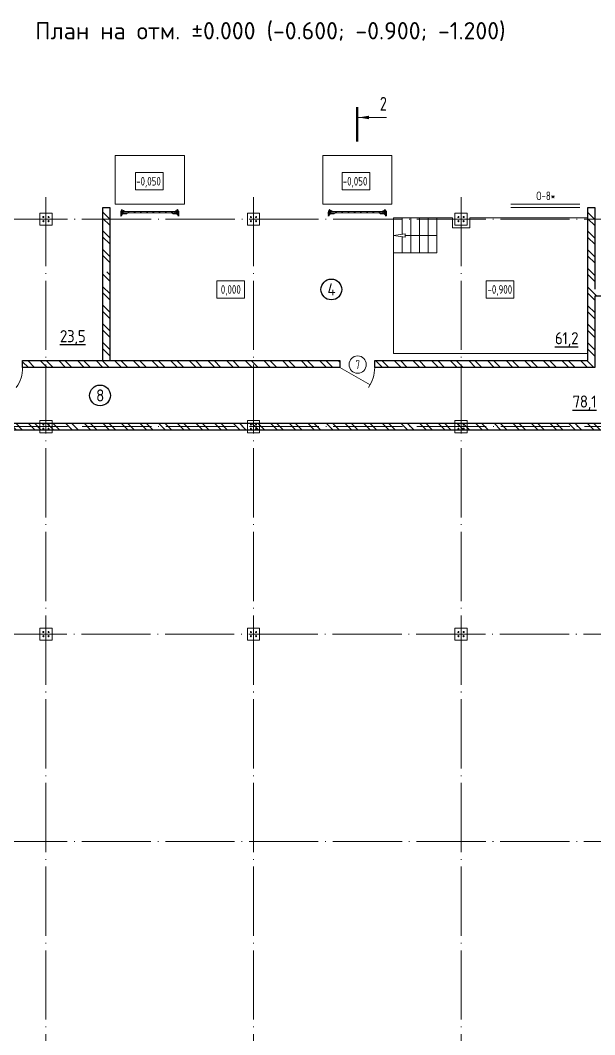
# Model space of a CAD drawing. Extents: x -965262 to 1142518, y -357520 to 71675.
# Drawn here: x -825195 to -808587, y -304829 to -275498 of the extents above; entities that cross this region are included whole.
import ezdxf

# ---------------------------------------------------------------- set-up
doc = ezdxf.new("R2010")
doc.units = 0
doc.header["$LTSCALE"] = 10
doc.linetypes.add('DOTE', pattern=[2.42, 2, -0.2, 0.02, -0.2])
doc.layers.get('0').update_dxf_attribs({"linetype": 'CONTINUOUS', "lineweight": 30})
doc.layers.add('DOTE', color=7, linetype='DOTE', lineweight=9)
doc.styles.add('GOST 2.304', font='isocpeur.ttf', dxfattribs={"width": 0.75, "height": 250})
doc.styles.add('GOST-2.304_Type-B', font='isocpeur.ttf', dxfattribs={"width": 0.9})
doc.styles.get("Standard").update_dxf_attribs({"font": 'isocpeur.ttf', "height": 300})

# ---------------------------------------------------------------- blocks, each defined once
blk = doc.blocks.new('anchor.bolt')
for p, q in [((-0.07, 0), (-0.07, -0.72)), ((0.07, 0), (0.07, -0.06)), ((-0.1, -0.04), (-0.07, -0.03)), ((-0.1, -0.04), (0.09, -0.06)), ((0.07, -0.07), (-0.1, -0.04)), ((-0.1, -0.11), (-0.07, -0.1)), ((-0.1, -0.11), (0.09, -0.13)), ((0.07, -0.14), (-0.1, -0.11)), ((-0.1, -0.18), (-0.07, -0.17)), ((-0.1, -0.18), (0.09, -0.2)), ((0.07, -0.21), (-0.1, -0.18)), ((-0.1, -0.25), (-0.07, -0.24)), ((-0.1, -0.25), (0.09, -0.27)), ((0.07, -0.28), (-0.1, -0.25)), ((-0.1, -0.32), (-0.07, -0.31)), ((-0.1, -0.32), (0.09, -0.34)), ((0.07, -0.35), (-0.1, -0.32)), ((-0.1, -0.39), (-0.07, -0.38)), ((-0.1, -0.39), (0.09, -0.41)), ((0.07, -0.42), (-0.1, -0.39)), ((-0.1, -0.46), (-0.07, -0.45)), ((-0.1, -0.46), (0.09, -0.48)), ((0.07, -0.49), (-0.1, -0.46)), ((-0.1, -0.53), (-0.07, -0.52)), ((-0.1, -0.53), (0.09, -0.55)), ((0.07, -0.56), (-0.1, -0.53)), ((-0.09, -0.6), (-0.07, -0.59)), ((-0.09, -0.6), (0.09, -0.62)), ((0.07, -0.63), (-0.09, -0.6)), ((-0.07, -0.72), (0, -0.8)), ((-0.04, -0.62), (-0.06, -0.63)), ((-0.06, -0.64), (-0.06, -0.63)), ((-0.06, -0.73), (-0.06, -0.64)), ((0, -0.79), (-0.06, -0.73)), ((-0.01, -0.63), (-0.04, -0.62)), ((-0.03, -0.63), (0, -0.79)), ((-0.03, -0.63), (0.01, -0.78)), ((-0.02, -0.63), (0.01, -0.77)), ((-0.01, -0.63), (0.02, -0.76)), ((0.03, -0.69), (-0.01, -0.63)), ((0, -0.64), (0.03, -0.75)), ((0, -0.8), (0.07, -0.72)), ((0, -0.79), (0.03, -0.74)), ((0.01, -0.66), (0.03, -0.74)), ((0.03, -0.74), (0.03, -0.69)), ((0.07, -0.06), (0.09, -0.06)), ((0.09, -0.06), (0.07, -0.07)), ((0.07, -0.07), (0.07, -0.13)), ((0.07, -0.13), (0.09, -0.13)), ((0.09, -0.13), (0.07, -0.14)), ((0.07, -0.14), (0.07, -0.2)), ((0.07, -0.2), (0.09, -0.2)), ((0.09, -0.2), (0.07, -0.21)), ((0.07, -0.21), (0.07, -0.27)), ((0.07, -0.27), (0.09, -0.27)), ((0.09, -0.27), (0.07, -0.28)), ((0.07, -0.28), (0.07, -0.34)), ((0.07, -0.33), (0.09, -0.34)), ((0.09, -0.34), (0.07, -0.35)), ((0.07, -0.35), (0.07, -0.41)), ((0.07, -0.4), (0.09, -0.41)), ((0.09, -0.41), (0.07, -0.42)), ((0.07, -0.42), (0.07, -0.48)), ((0.07, -0.47), (0.09, -0.48)), ((0.09, -0.48), (0.07, -0.49)), ((0.07, -0.49), (0.07, -0.55)), ((0.07, -0.55), (0.09, -0.55)), ((0.09, -0.55), (0.07, -0.56)), ((0.07, -0.56), (0.07, -0.62)), ((0.09, -0.62), (0.07, -0.63)), ((0.07, -0.62), (0.09, -0.62)), ((0.07, -0.63), (0.07, -0.72))]:
    blk.add_line(p, q)
blk.add_arc((0.16, -0.64), 0.222, 187.99822, 219.83604)
blk = doc.blocks.new('Крепеж_ворот')
at = {"lineweight": 15}
h = blk.add_hatch(dxfattribs=at)
h.set_pattern_fill('ANSI31', color=256, scale=2, angle=180)
h.set_pattern_definition([(225, (746089.599, 74802.7244), (4.49013, -4.49013), [])])
h.paths.add_polyline_path([(746087, 74804), (746087, 74802), (746091, 74802), (746094, 74802), (746094, 74804)], flags=17)
h.paths.add_polyline_path([(746116, 74802, 0.165118), (746120, 74803), (746124, 74806, -0.301689), (746131, 74807), (746135, 74805, 0.130081), (746138, 74804), (746142, 74804), (746142, 74806), (746138, 74806, -0.130081), (746136, 74807), (746133, 74809, 0.301689), (746123, 74808), (746118, 74805, -0.165112), (746116, 74804), (746064, 74804, -0.414223), (746061, 74807), (746061, 74868), (746059, 74868), (746059, 74869), (746059, 74870), (746059, 74870), (746059, 74871), (746059, 74872), (746059, 74872), (746059, 74873), (746059, 74874), (746059, 74875), (746059, 74876), (746059, 74876), (746059, 74877), (746059, 74877), (746059, 74878), (746059, 74879), (746059, 74879), (746061, 74879), (746061, 74945), (746058, 74945), (746058, 74807, 0.41422), (746064, 74802)])
h = blk.add_hatch(dxfattribs=at)
h.set_pattern_fill('ANSI31', color=256, scale=2, angle=90)
h.set_pattern_definition([(135, (736343.8085, 75928.334), (-4.490128, -4.490128), [])])
edge = h.paths.add_edge_path()
edge.add_ellipse((746065, 74838), major_axis=(-1.67, 1.67), ratio=1, start_angle=45, end_angle=135, ccw=False)
edge.add_line((746063, 74838), (746063, 74868))
edge.add_line((746063, 74868), (746061, 74868))
edge.add_line((746061, 74868), (746061, 74838))
edge.add_ellipse((746065, 74838), major_axis=(-2.89, 2.89), ratio=1, start_angle=45, end_angle=135)
edge.add_line((746065, 74834), (746097, 74834))
edge.add_line((746097, 74834), (746097, 74836))
edge.add_line((746097, 74836), (746065, 74836))
edge = h.paths.add_edge_path()
edge.add_ellipse((746065, 74890), major_axis=(2.89, 2.89), ratio=1, start_angle=106, end_angle=135)
edge.add_line((746061, 74890), (746061, 74879))
edge.add_line((746061, 74879), (746063, 74879))
edge.add_line((746063, 74879), (746063, 74890))
edge.add_ellipse((746065, 74890), major_axis=(-1.67, 1.67), ratio=1, start_angle=16, end_angle=45, ccw=False)
edge.add_line((746063, 74891), (746070, 74904))
edge.add_ellipse((746079, 74899), major_axis=(7.45, 7.45), ratio=1, start_angle=-3, end_angle=106, ccw=False)
edge.add_line((746087, 74906), (746097, 74894))
edge.add_line((746097, 74894), (746099, 74895))
edge.add_line((746099, 74895), (746088, 74907))
edge.add_ellipse((746079, 74899), major_axis=(8.67, 8.67), ratio=1, start_angle=-3, end_angle=106)
edge.add_line((746068, 74905), (746062, 74892))
h = blk.add_hatch(color=256, dxfattribs=at)
h.dxf.hatch_style = 1
h.paths.add_polyline_path([(746146, 74809), (746143, 74810, 0.10613), (746142, 74810), (746136, 74809, -0.181324), (746135, 74810, 0.335683), (746120, 74809, -0.119126), (746119, 74809, 0.371631), (746118, 74808), (746118, 74808, 0.451909), (746119, 74807, 0.124341), (746121, 74808, -0.343618), (746134, 74808, 0.181324), (746137, 74808), (746143, 74808, -0.110452), (746143, 74808), (746147, 74807, -0.710497), (746147, 74805), (746143, 74804), (746136, 74804, -0.178994), (746133, 74805, 0.369834), (746130, 74805, -0.178993), (746127, 74804), (746122, 74804, 0.120709), (746122, 74804), (746120, 74803, -0.017147), (746119, 74802, 0.538795), (746120, 74802), (746127, 74802, 0.207608), (746131, 74804, -0.433918), (746132, 74804, 0.207608), (746135, 74802), (746143, 74802, 0.079707), (746143, 74802), (746148, 74804, 0.461502), (746149, 74807, -0.250825), (746149, 74808, -0.128039), (746173, 74816, 0.416657), (746174, 74816), (746174, 74817, 0.409849), (746173, 74817, 0.127248)])
for p, q in [((746058, 74807), (746058, 74945)), ((746058, 74945), (746061, 74945)), ((746059, 74879), (746063, 74879)), ((746059, 74868), (746059, 74879)), ((746059, 74868), (746063, 74868)), ((746061, 74879), (746061, 74945)), ((746061, 74879), (746061, 74890)), ((746061, 74807), (746061, 74868)), ((746061, 74838), (746061, 74868)), ((746068, 74905), (746062, 74892)), ((746070, 74904), (746063, 74891)), ((746063, 74838), (746063, 74890)), ((746064, 74883), (746063, 74883)), ((746064, 74865), (746063, 74865)), ((746064, 74883), (746064, 74874)), ((746067, 74880), (746064, 74883)), ((746064, 74875), (746064, 74873)), ((746064, 74874), (746064, 74865)), ((746067, 74868), (746064, 74865)), ((746064, 74804), (746116, 74804)), ((746064, 74802), (746116, 74802)), ((746097, 74836), (746065, 74836)), ((746097, 74834), (746065, 74834)), ((746067, 74880), (746067, 74875)), ((746067, 74873), (746067, 74868)), ((746079, 74806), (746102, 74806)), ((746079, 74806), (746079, 74804)), ((746079, 74804), (746102, 74804)), ((746082, 74814), (746081, 74813)), ((746081, 74813), (746081, 74806)), ((746099, 74814), (746082, 74814)), ((746086, 74813), (746086, 74806)), ((746087, 74906), (746097, 74894)), ((746088, 74907), (746099, 74895)), ((746095, 74813), (746095, 74806)), ((746097, 74894), (746099, 74895)), ((746097, 74834), (746097, 74836)), ((746099, 74814), (746100, 74813)), ((746100, 74813), (746100, 74806)), ((746102, 74806), (746102, 74804)), ((746118, 74805), (746123, 74808)), ((746120, 74803), (746124, 74806)), ((746135, 74805), (746131, 74807)), ((746136, 74807), (746133, 74809)), ((746142, 74806), (746138, 74806)), ((746138, 74804), (746142, 74804)), ((746142, 74806), (746142, 74804)), ((746142, 74804), (746142, 74806)), ((746143, 74804), (746147, 74805)), ((746143, 74802), (746148, 74804)), ((746174, 74817), (746174, 74816))]:
    blk.add_line(p, q)
for p, q in [((746061, 74879), (746061, 74881)), ((746061, 74834), (746061, 74868)), ((746063, 74883), (746063, 74874)), ((746063, 74874), (746063, 74865)), ((746073, 74842), (746073, 74905)), ((746073, 74896), (746077, 74892)), ((746073, 74851), (746077, 74855)), ((746074, 74886), (746074, 74861)), ((746074, 74880), (746076, 74880)), ((746074, 74867), (746076, 74867)), ((746076, 74886), (746076, 74883)), ((746076, 74883), (746076, 74886)), ((746076, 74886), (746077, 74886)), ((746076, 74864), (746076, 74883)), ((746077, 74873), (746076, 74880)), ((746076, 74880), (746076, 74867)), ((746077, 74873), (746076, 74867)), ((746076, 74864), (746076, 74861)), ((746076, 74864), (746076, 74861)), ((746076, 74861), (746077, 74861)), ((746077, 74886), (746077, 74892)), ((746077, 74861), (746077, 74855)), ((746081, 74898), (746081, 74886)), ((746081, 74849), (746081, 74861)), ((746087, 74898), (746082, 74898)), ((746082, 74886), (746087, 74886)), ((746082, 74861), (746087, 74861)), ((746087, 74849), (746082, 74849)), ((746087, 74899), (746087, 74898)), ((746087, 74886), (746087, 74898)), ((746087, 74886), (746098, 74886)), ((746087, 74849), (746087, 74861)), ((746087, 74861), (746098, 74861)), ((746087, 74847), (746087, 74849)), ((746099, 74885), (746099, 74883)), ((746099, 74883), (746099, 74864)), ((746099, 74882), (746100, 74882)), ((746099, 74865), (746100, 74865)), ((746099, 74862), (746099, 74864)), ((746100, 74861), (746100, 74886)), ((746100, 74886), (746110, 74886)), ((746100, 74861), (746110, 74861)), ((746110, 74861), (746110, 74886)), ((746110, 74881), (746225, 74881)), ((746110, 74865), (746212, 74865)), ((746114, 74877), (746225, 74877)), ((746250, 74859), (746250, 74863))]:
    blk.add_line(p, q, dxfattribs=at)
at = {"lineweight": 15, "ltscale": 0.5}
for p, q in [((746076, 74886), (746074, 74886)), ((746076, 74861), (746074, 74861))]:
    blk.add_line(p, q, dxfattribs=at)
at = {"lineweight": 15, "extrusion": (-1.7375e-14, 1, 0)}
for p, q in [((746113, 74884), (746225, 74884)), ((746113, 74863), (746113, 74884)), ((746113, 74863), (746136, 74863)), ((746117, 74857), (746117, 74829)), ((746117, 74826), (746119, 74823)), ((746119, 74823), (746123, 74825)), ((746121, 74857), (746121, 74829)), ((746123, 74825), (746121, 74828)), ((746123, 74863), (746123, 74863)), ((746250, 74863), (746123, 74863)), ((746250, 74859), (746123, 74859)), ((746124, 74840), (746124, 74849)), ((746136, 74882), (746157, 74882)), ((746136, 74863), (746136, 74882)), ((746157, 74882), (746157, 74863)), ((746157, 74863), (746212, 74863))]:
    blk.add_line(p, q, dxfattribs=at)
at = {"lineweight": 15, "ltscale": 0.5, "extrusion": (-1.7375e-14, 1, 0)}
for p, q in [((746113, 74880), (746225, 74880)), ((746136, 74866), (746113, 74866)), ((746115, 74871), (746120, 74871)), ((746121, 74857), (746117, 74857)), ((746117, 74852), (746117, 74854)), ((746121, 74840), (746117, 74840)), ((746117, 74837), (746117, 74835)), ((746121, 74829), (746117, 74829)), ((746120, 74839), (746120, 74850)), ((746124, 74848), (746120, 74848)), ((746124, 74841), (746120, 74841)), ((746123, 74869), (746123, 74863)), ((746123, 74863), (746123, 74859)), ((746140, 74863), (746140, 74859)), ((746153, 74863), (746153, 74859)), ((746212, 74866), (746157, 74866)), ((746173, 74863), (746173, 74859))]:
    blk.add_line(p, q, dxfattribs=at)
at = {"lineweight": 15, "extrusion": (-2.77556e-16, -1, 0)}
for p, q in [((746225, 74866), (746114, 74866)), ((746128, 74866), (746128, 74863)), ((746138, 74866), (746138, 74863)), ((746164, 74866), (746164, 74863)), ((746174, 74866), (746174, 74863)), ((746201, 74866), (746201, 74863)), ((746210, 74866), (746210, 74863)), ((746225, 74884), (746225, 74863))]:
    blk.add_line(p, q, dxfattribs=at)
at = {"extrusion": (-1, -4.26669e-14, 0)}
for p, q in [((746118, 74808), (746118, 74808)), ((746136, 74809), (746142, 74810)), ((746143, 74808), (746137, 74808)), ((746143, 74810), (746146, 74809)), ((746147, 74807), (746143, 74808))]:
    blk.add_line(p, q, dxfattribs=at)
at = {"extrusion": (-1, -4.2422e-14, 1.22461e-16)}
for p, q in [((746119, 74803), (746122, 74804)), ((746127, 74802), (746120, 74802)), ((746122, 74804), (746127, 74804)), ((746143, 74802), (746135, 74802)), ((746136, 74804), (746143, 74804))]:
    blk.add_line(p, q, dxfattribs=at)
for centre, radius, start, end in [((746064, 74807), 5.62, 180, 270), ((746064, 74807), 3.11, 180, 270), ((746082, 74804), 10.4, 68.2753, 87.8782), ((746091, 74798), 16.2, 73.306, 107.292), ((746099, 74804), 10.4, 92.1218, 111.7247), ((746116, 74807), 3.11, 270, 307.5043), ((746116, 74807), 5.62, 270, 307.5043), ((746119, 74808), 0.586, 91.7247, 173.2711), ((746119, 74807), 0.586, 173.2711, 270.547), ((746118, 74812), 3.52, 271.7247, 298.8983), ((746118, 74812), 5.21, 270.547, 298.8983), ((746128, 74799), 12.4, 54.8903, 129.1143), ((746128, 74799), 10.7, 54.8903, 130.7448), ((746128, 74801), 8.97, 60.3534, 127.5043), ((746128, 74801), 8.97, 60.3534, 127.5043), ((746128, 74801), 8.97, 60.3534, 127.5043), ((746128, 74801), 6.46, 60.3534, 127.5043), ((746136, 74811), 3.54, 234.8903, 276), ((746136, 74811), 1.86, 234.8903, 276), ((746138, 74810), 5.62, 240.3534, 270), ((746138, 74810), 3.11, 240.3534, 270), ((746143, 74810), 0.292, 71.7675, 96), ((746143, 74808), 0.292, 70.7873, 96), ((746176, 74761), 56.8, 93.2805, 122.2878), ((746147, 74806), 0.562, 289.2127, 70.7873), ((746147, 74806), 2.25, 288.2291, 27.3228), ((746176, 74765), 50.3, 93.6593, 122.8448), ((746150, 74807), 0.586, 151, 207.3228), ((746173, 74817), 0.6, 4.1357, 93.2805), ((746173, 74816), 0.6, 273.6593, 4.1357)]:
    blk.add_arc(centre, radius, start, end)
at = {"lineweight": 15}
for centre, radius, start, end in [((746079, 74899), 8.28, 0, 136.0097), ((746079, 74847), 8.28, 223.9903, 0), ((746077, 74883), 0.956, 180, 270), ((746077, 74883), 0.75, 180, 270), ((746077, 74864), 0.956, 90, 180), ((746077, 74864), 0.75, 90, 180), ((746076, 74892), 0.375, 0, 45), ((746076, 74855), 0.375, 315, 0), ((746082, 74898), 0.375, 91, 180), ((746082, 74886), 0.75, 180, 270), ((746082, 74861), 0.75, 90, 180), ((746082, 74849), 0.375, 180, 269), ((746098, 74885), 0.375, 0, 90), ((746098, 74862), 0.375, 270, 0), ((746123, 74857), 5.92, 90, 180), ((746123, 74829), 5.92, 180, 199.6464), ((746123, 74857), 1.87, 90, 180), ((746129, 74855), 8.15, 194.9986, 233.9214), ((746129, 74833), 8.15, 126.0786, 165.0014), ((746123, 74829), 1.87, 180, 185.5313)]:
    blk.add_arc(centre, radius, start, end, dxfattribs=at)
at = {"lineweight": 15, "ltscale": 0.5}
for centre, radius, start, end in [((746119, 74852), 2.25, 195, 270), ((746119, 74836), 2.25, 90, 165), ((746119, 74850), 0.375, 0, 90), ((746119, 74839), 0.375, 270, 0)]:
    blk.add_arc(centre, radius, start, end, dxfattribs=at)
at = {"extrusion": (-1.22461e-16, -5.20252e-30, -1)}
for centre, radius, start, end in [((-746120, 74802), 0.187, 270, 62.4687), ((-746122, 74803), 0.586, 62.4687, 90), ((-746127, 74809), 4.69, 229.4077, 270), ((-746127, 74807), 4.69, 223.0863, 270), ((-746131, 74803), 2.32, 49.4077, 130.5923), ((-746131, 74803), 0.637, 43.0863, 136.9137), ((-746135, 74807), 4.69, 270, 316.9137), ((-746136, 74809), 4.69, 270, 310.5923), ((-746143, 74804), 0.292, 250.7873, 270), ((-746143, 74802), 0.292, 251.7709, 270)]:
    blk.add_arc(centre, radius, start, end, dxfattribs=at)
at = {"extrusion": (0, 0, -1)}
for centre, major_axis, start_param, end_param in [((746065, 74890), (2.89, 2.89), 3.926991, 4.433136), ((746065, 74838), (-2.89, 2.89), 3.926991, 5.497787), ((746065, 74890), (-1.67, 1.67), 5.497787, 6.003933), ((746065, 74838), (-1.67, 1.67), 3.926991, 5.497787), ((746079, 74899), (8.67, 8.67), 4.433136, 6.335545), ((746079, 74899), (7.45, 7.45), 4.433136, 6.335545)]:
    blk.add_ellipse(centre, major_axis=major_axis, ratio=1, start_param=start_param, end_param=end_param, dxfattribs=at)
for points in [[(746067, 74875), (746066, 74875), (746064, 74875)], [(746064, 74873), (746066, 74873), (746067, 74873)]]:
    blk.add_rational_spline(points, [1, 1.01284142743, 1], degree=2)
at = {"lineweight": 15, "ltscale": 0.5}
for points, knots in [([(746115, 74871), (746115, 74871), (746114, 74871), (746114, 74871), (746114, 74872), (746113, 74872), (746113, 74872), (746113, 74873), (746113, 74873), (746113, 74873)], [0.37141352, 0.37141352, 0.37141352, 0.37141352, 0.39402571, 0.39402571, 0.41663789, 0.41663789, 0.43959523, 0.43959523, 0.46255257, 0.46255257, 0.46255257, 0.46255257]), ([(746123, 74869), (746123, 74869), (746123, 74869), (746122, 74870), (746122, 74870), (746122, 74871), (746122, 74871), (746121, 74871), (746121, 74871), (746120, 74871)], [0.28027447, 0.28027447, 0.28027447, 0.28027447, 0.30323181, 0.30323181, 0.32618916, 0.32618916, 0.34880134, 0.34880134, 0.37141352, 0.37141352, 0.37141352, 0.37141352])]:
    blk.add_open_spline(points, degree=3, knots=knots, dxfattribs=at)
at = {"lineweight": 15}
for points in [[(746117, 74827), (746117, 74827), (746117, 74826), (746117, 74826)], [(746121, 74828), (746121, 74828), (746121, 74828), (746121, 74829)]]:
    blk.add_open_spline(points, degree=3, dxfattribs=at)
at = {"xscale": -50.80000000000001, "yscale": 50.80000000000001, "zscale": 50.80000000000001}
blk.add_blockref('anchor.bolt', (746091, 74804), dxfattribs=at)

msp = doc.modelspace()

# ---------------------------------------------------------------- hatches: boundary and pattern name
at = {"lineweight": 15}
h = msp.add_hatch(dxfattribs=at)
h.set_pattern_fill('ANSI32', color=256, scale=40, angle=90, style=0)
h.paths.add_polyline_path([(-820401.8, -280912), (-820601.8, -280912), (-820601.8, -281247), (-820401.8, -281247)])
h.paths.add_polyline_path([(-822606.8, -282772), (-822806.8, -282772), (-822806.8, -285337), (-822606.8, -285337)])
h.paths.add_polyline_path([(-822606.8, -281247), (-822806.8, -281247), (-822806.8, -282572), (-822606.8, -282572)])
h.paths.add_polyline_path([(-822606.8, -280912), (-822806.8, -280912), (-822806.8, -281247), (-822606.8, -281247)])
h.paths.add_polyline_path([(-835967, -291032), (-836367, -291032), (-836367, -291422), (-835967, -291422)])
h.paths.add_polyline_path([(-838957, -291032), (-839357, -291032), (-839357, -291422), (-838957, -291422)], flags=17)
h.paths.add_polyline_path([(-828037, -290097), (-828427, -290097), (-828427, -290497), (-828037, -290497)], flags=17)
h.paths.add_polyline_path([(-843392, -300467), (-843467, -300467), (-843467, -301167), (-844352, -301167), (-844352, -301267), (-843392, -301267)], flags=17)
h.paths.add_polyline_path([(-842327, -301167), (-843267, -301167), (-843267, -300467), (-843292, -300467), (-843292, -301267), (-842327, -301267)])
h.paths.add_polyline_path([(-843392, -299567), (-843467, -299567), (-843467, -299757), (-843392, -299757)], flags=16)
h.paths.add_polyline_path([(-843267, -299567), (-843292, -299567), (-843292, -299757), (-843267, -299757)], flags=17)
h.paths.add_polyline_path([(-844352, -299567), (-844402, -299567), (-844402, -301167), (-844352, -301167)], flags=17)
h.paths.add_polyline_path([(-844452, -299567), (-844602, -299567), (-844602, -301367), (-844452, -301367)], flags=17)
h.paths.add_polyline_path([(-820401.8, -280912), (-820601.8, -280912), (-820601.8, -281247), (-820401.8, -281247)])
h.paths.add_polyline_path([(-848452, -303816.8), (-848762, -303816.8), (-848762, -304016.8), (-848452, -304016.8)])
h.paths.add_polyline_path([(-848237, -303816.8), (-848452, -303816.8), (-848452, -304016.8), (-848237, -304016.8)])
h.paths.add_polyline_path([(-846637, -303816.8), (-847037, -303816.8), (-847037, -304016.8), (-846637, -304016.8)])
h.paths.add_polyline_path([(-845327, -303816.8), (-845727, -303816.8), (-845727, -304016.8), (-845327, -304016.8)])
h.paths.add_polyline_path([(-843727, -303816.8), (-844127, -303816.8), (-844127, -304016.8), (-843727, -304016.8)])
h.paths.add_polyline_path([(-842452, -303816.8), (-842527, -303816.8), (-842527, -304016.8), (-842452, -304016.8)])
h.paths.add_polyline_path([(-842452, -280812), (-842787, -280812), (-842787, -281012), (-842452, -281012)])
h.paths.add_polyline_path([(-842127, -280812), (-842452, -280812), (-842452, -281012), (-842327, -281012), (-842327, -281072), (-842277, -281072), (-842277, -281247), (-842127, -281247)])
h.paths.add_polyline_path([(-842127, -281247), (-842277, -281247), (-842277, -281422), (-842327, -281422), (-842327, -287072), (-842277, -287072), (-842277, -287247), (-842127, -287247)])
h.paths.add_polyline_path([(-842127, -287247), (-842277, -287247), (-842277, -287422), (-842327, -287422), (-842327, -293072), (-842277, -293072), (-842277, -293247), (-842127, -293247), (-842127, -291622), (-836452, -291622), (-836452, -291422), (-842127, -291422)])
h.paths.add_polyline_path([(-842127, -293247), (-842277, -293247), (-842277, -293422), (-842327, -293422), (-842327, -296357), (-842127, -296357)])
h.paths.add_polyline_path([(-842127, -297357), (-842327, -297357), (-842327, -297557), (-842452, -297557), (-842452, -297757), (-842327, -297757), (-842327, -297957), (-842127, -297957)])
h.paths.add_polyline_path([(-842452, -297557), (-845452, -297557), (-845452, -297757), (-842452, -297757)])
h.paths.add_polyline_path([(-845452, -297557), (-848452, -297557), (-848452, -297757), (-847162, -297757), (-847162, -297957), (-846962, -297957), (-846962, -297757), (-845452, -297757)])
h.paths.add_polyline_path([(-848452, -297557), (-848762, -297557), (-848762, -297757), (-848452, -297757)])
h.paths.add_polyline_path([(-848452, -299367), (-848762, -299367), (-848762, -299567), (-848452, -299567)])
h.paths.add_polyline_path([(-846562, -299367), (-846962, -299367), (-846962, -299247), (-847162, -299247), (-847162, -299367), (-848452, -299367), (-848452, -299567), (-846562, -299567)])
h.paths.add_polyline_path([(-846962, -298967), (-847162, -298967), (-847162, -299247), (-846962, -299247)])
h.paths.add_polyline_path([(-845452, -299422), (-845627, -299422), (-845627, -299367), (-845652, -299367), (-845652, -299567), (-845452, -299567)])
h.paths.add_polyline_path([(-844252, -299367), (-845277, -299367), (-845277, -299422), (-845452, -299422), (-845452, -299567), (-844452, -299567), (-844452, -301367), (-842452, -301367), (-842452, -301267), (-843292, -301267), (-843292, -300467), (-843392, -300467), (-843392, -301267), (-844352, -301267), (-844352, -299567), (-844252, -299567)])
h.paths.add_polyline_path([(-842127, -299567), (-841727.5, -299567), (-841727.5, -299367), (-842127, -299367), (-842127, -299247), (-842277, -299247), (-842277, -299422), (-842452, -299422), (-842452, -299567), (-842327, -299567), (-842327, -301267), (-842452, -301267), (-842452, -301367), (-842327, -301367), (-842327, -303816.8), (-842452, -303816.8), (-842452, -304016.8), (-842127, -304016.8)])
h.paths.add_polyline_path([(-842452, -299422), (-842627, -299422), (-842627, -299367), (-843542, -299367), (-843542, -299567), (-843392, -299567), (-843392, -299757), (-843292, -299757), (-843292, -299567), (-842452, -299567)], flags=17)
h.paths.add_polyline_path([(-842127, -298967), (-842327, -298967), (-842327, -299072), (-842277, -299072), (-842277, -299247), (-842127, -299247)])
h.paths.add_polyline_path([(-840417.5, -299247), (-840617.5, -299247), (-840617.5, -299367), (-840817.5, -299367), (-840817.5, -299567), (-840417.5, -299567), (-840417.5, -299472)])
h.paths.add_polyline_path([(-840417.5, -293347), (-836627, -293347), (-836627, -293247), (-840617.5, -293247), (-840617.5, -299247), (-840417.5, -299247)])
h.paths.add_polyline_path([(-836627, -293147), (-840617.5, -293147), (-840617.5, -293247), (-836627, -293247)], flags=17)
h.paths.add_polyline_path([(-830627, -293247), (-836277, -293247), (-836277, -293347), (-830627, -293347)])
h.paths.add_polyline_path([(-830627, -293147), (-836277, -293147), (-836277, -293247), (-830627, -293247)])
h.paths.add_polyline_path([(-829837, -293247), (-830277, -293247), (-830277, -293347), (-829837, -293347)])
h.paths.add_polyline_path([(-829837, -293147), (-830277, -293147), (-830277, -293247), (-829837, -293247)])
h.paths.add_polyline_path([(-832852, -291472), (-833027, -291472), (-833027, -291422), (-836452, -291422), (-836452, -291622), (-832852, -291622)])
h.paths.add_polyline_path([(-830452, -291472), (-830627, -291472), (-830627, -291422), (-832677, -291422), (-832677, -291472), (-832852, -291472), (-832852, -291622), (-830452, -291622)])
h.paths.add_polyline_path([(-830127, -291297), (-830277, -291297), (-830277, -291472), (-830452, -291472), (-830452, -291622), (-830127, -291622)])
h.paths.add_polyline_path([(-830127, -287247), (-830327, -287247), (-830327, -291122), (-830277, -291122), (-830277, -291297), (-830127, -291297)])
h.paths.add_polyline_path([(-830127, -286247), (-830277, -286247), (-830277, -286422), (-830327, -286422), (-830327, -287247), (-830127, -287247)])
h.paths.add_polyline_path([(-826137, -285337), (-830127, -285337), (-830127, -281247), (-830327, -281247), (-830327, -286072), (-830277, -286072), (-830277, -286247), (-830127, -286247), (-830127, -285537), (-826137, -285537)])
h.paths.add_polyline_path([(-830127, -280812), (-830327, -280812), (-830327, -281247), (-830127, -281247)])
h.paths.add_polyline_path([(-818452, -285337), (-825127, -285337), (-825127, -285537), (-818452, -285537)])
h.paths.add_polyline_path([(-815957, -285337), (-818452, -285337), (-818452, -285537), (-815957, -285537)])
h.paths.add_polyline_path([(-812452, -285337), (-814947, -285337), (-814947, -285537), (-812452, -285537)])
h.paths.add_polyline_path([(-806577, -281422), (-806627, -281422), (-806627, -281247), (-806777, -281247), (-806777, -283272), (-807176.8, -283272), (-807176.8, -283472), (-806777, -283472), (-806777, -284177), (-806577, -284177)])
h.paths.add_polyline_path([(-806627, -281072), (-806577, -281072), (-806577, -280912), (-806777, -280912), (-806777, -281247), (-806627, -281247)])
h.paths.add_polyline_path([(-808587, -280912), (-808787, -280912), (-808787, -281247), (-808587, -281247)])
h.paths.add_polyline_path([(-828827, -293347), (-828827, -293147), (-828627, -293147), (-828627, -287147), (-808167, -287147), (-808167, -287347), (-828427, -287347), (-828427, -293347)])
h.paths.add_polyline_path([(-812452, -285537), (-812452, -285337), (-808787, -285337), (-808787, -281247), (-808587, -281247), (-808587, -283272), (-808186.8, -283272), (-808186.8, -283472), (-808587, -283472), (-808587, -285537)])
h.paths.add_polyline_path([(-807157, -287347), (-806757, -287347), (-806757, -287147), (-807157, -287147)])
h.paths.add_polyline_path([(-806677, -293572), (-800117, -293572), (-800117, -293372), (-806677, -293372)])
h.paths.add_polyline_path([(-806677, -299122), (-800117, -299122), (-800117, -298922), (-806677, -298922)])
h = msp.add_hatch(dxfattribs=at)
h.set_pattern_fill('ANSI37', color=256, scale=40, angle=270)
h.set_pattern_definition([(315, (-822963.97, -281046.9), (89.8026, 89.8026), []), (45, (-822963.97, -281046.9), (-89.8026, 89.8026), [])])
h.paths.add_polyline_path([(-822218.4, -281027.9), (-823718.4, -281027.9), (-823718.4, -281067.9), (-822218.4, -281067.9)])
h.paths.add_polyline_path([(-823318.4, -281027.9), (-823718.4, -281027.9), (-823718.4, -281067.9), (-823318.4, -281067.9)], flags=16)
h.paths.add_polyline_path([(-823318.4, -281067.9), (-820685.6, -281067.9), (-820685.6, -281027.9), (-823318.4, -281027.9)])
h = msp.add_hatch(dxfattribs=at)
h.set_pattern_fill('ANSI37', color=256, scale=40, angle=270)
h.set_pattern_definition([(315, (-816963.97, -281046.9), (89.8026, 89.8026), []), (45, (-816963.97, -281046.9), (-89.8026, 89.8026), [])])
h.paths.add_polyline_path([(-816218.4, -281027.9), (-816218.4, -281067.9)], flags=16)
h.paths.add_polyline_path([(-816218.4, -281027.9), (-816218.4, -281067.9)], flags=17)
h.paths.add_polyline_path([(-816218.4, -281067.9), (-814685.6, -281067.9), (-814685.6, -281027.9), (-816218.4, -281027.9)])

# ---------------------------------------------------------------- linework, layer by layer
at = {"lineweight": 15, "ltscale": 100}
msp.add_line((-815417, -278308.4, -1451.3), (-814607, -278308.4, -1451.3), dxfattribs=at)
at = {"lineweight": 15, "ltscale": 0.3}
for p, q in [((-822451.8, -280812, 1808.5), (-822451.8, -279411.9, 1808.5)), ((-822451.8, -279411.9, 1808.5), (-820451.8, -279411.9, 1808.5)), ((-820451.8, -280812, 1808.5), (-820451.8, -279411.9, 1808.5)), ((-816451.8, -280811.9, 1808.5), (-816451.8, -279411.9, 1808.5)), ((-816451.8, -279411.9, 1808.5), (-814451.8, -279411.9, 1808.5)), ((-814451.8, -280811.9, 1808.5), (-814451.8, -279411.9, 1808.5)), ((-822451.8, -280811.9, 1808.5), (-820451.8, -280811.9, 1808.5)), ((-822451.8, -280812, 1808.5), (-820451.8, -280812, 1808.5)), ((-816451.8, -280811.9, 1808.5), (-814451.8, -280811.9, 1808.5))]:
    msp.add_line(p, q, dxfattribs=at)
at = {"lineweight": 15}
for p, q in [((-821863.9, -279902.7, 1808.5), (-821063.9, -279902.7, 1808.5)), ((-821863.9, -280402.7, 1808.5), (-821863.9, -279902.7, 1808.5)), ((-821063.9, -279902.7, 1808.5), (-821063.9, -280402.7, 1808.5)), ((-815892, -279902.7, 1808.5), (-815092, -279902.7, 1808.5)), ((-815892, -280402.7, 1808.5), (-815892, -279902.7, 1808.5)), ((-815092, -279902.7, 1808.5), (-815092, -280402.7, 1808.5)), ((-821063.9, -280402.7, 1808.5), (-821863.9, -280402.7, 1808.5)), ((-815092, -280402.7, 1808.5), (-815892, -280402.7, 1808.5)), ((-811016.8, -280812), (-809016.8, -280812)), ((-811016.8, -280912), (-809016.8, -280912)), ((-824627, -281422, -1451.3), (-824627, -281072, -1451.3)), ((-824627, -281072, -1451.3), (-824277, -281072, -1451.3)), ((-824277, -281072, -1451.3), (-824277, -281422, -1451.3)), ((-822218.4, -281027.9, 1808.5), (-820685.6, -281027.9, 1808.5)), ((-822218.4, -281027.9, 1808.5), (-822218.4, -281067.9, 1808.5)), ((-822218.4, -281067.9, 1808.5), (-820685.6, -281067.9, 1808.5)), ((-820685.6, -281027.9, 1808.5), (-820685.6, -281067.9, 1808.5)), ((-818627, -281422, -1451.3), (-818627, -281072, -1451.3)), ((-818627, -281072, -1451.3), (-818277, -281072, -1451.3)), ((-818277, -281072, -1451.3), (-818277, -281422, -1451.3)), ((-816218.4, -281027.9, 1808.5), (-814685.6, -281027.9, 1808.5)), ((-816218.4, -281027.9, 1808.5), (-816218.4, -281067.9, 1808.5)), ((-816218.4, -281067.9, 1808.5), (-814685.6, -281067.9, 1808.5)), ((-814685.6, -281027.9, 1808.5), (-814685.6, -281067.9, 1808.5)), ((-812702, -281212, -1451.3), (-814402, -281212)), ((-814402, -281212), (-814402, -285137)), ((-814152, -281212), (-814152, -281680.9)), ((-813902, -281212), (-813902, -282222)), ((-813652, -281212), (-813652, -282222)), ((-813402, -281212), (-813402, -282222)), ((-813152, -281212), (-813152, -282222)), ((-812702, -281212, -1451.3), (-812702, -281497, -1451.3)), ((-812627, -281422, -1451.3), (-812627, -281072, -1451.3)), ((-812627, -281072, -1451.3), (-812277, -281072, -1451.3)), ((-812277, -281072, -1451.3), (-812277, -281422, -1451.3)), ((-812202, -281212, -1451.3), (-808787, -281212)), ((-812202, -281212, -1451.3), (-812202, -281497, -1451.3)), ((-824277, -281422, -1451.3), (-824627, -281422, -1451.3)), ((-818277, -281422, -1451.3), (-818627, -281422, -1451.3)), ((-812202, -281497, -1451.3), (-812702, -281497, -1451.3)), ((-812277, -281422, -1451.3), (-812627, -281422, -1451.3)), ((-814402, -281717), (-814062.7, -281668)), ((-814402, -281717), (-814062.7, -281766)), ((-814152, -281753.1), (-814152, -282222)), ((-814062.7, -281668), (-814062.7, -281766)), ((-813152, -281717), (-814062.7, -281717)), ((-813152, -282222), (-814402, -282222)), ((-819509.7, -283031.6), (-818709.7, -283031.6)), ((-819509.7, -283531.6), (-819509.7, -283031.6)), ((-818709.7, -283031.6), (-818709.7, -283531.6)), ((-811728, -283031.6), (-810928, -283031.6)), ((-811728, -283531.6), (-811728, -283031.6)), ((-810928, -283031.6), (-810928, -283531.6)), ((-818709.7, -283531.6), (-819509.7, -283531.6)), ((-810928, -283531.6), (-811728, -283531.6)), ((-815957, -285537), (-815082.3, -286042)), ((-824627, -287422, -1451.3), (-824627, -287072, -1451.3)), ((-824627, -287072, -1451.3), (-824277, -287072, -1451.3)), ((-824277, -287072, -1451.3), (-824277, -287422, -1451.3)), ((-818627, -287422, -1451.3), (-818627, -287072, -1451.3)), ((-818627, -287072, -1451.3), (-818277, -287072, -1451.3)), ((-818277, -287072, -1451.3), (-818277, -287422, -1451.3)), ((-812627, -287422, -1451.3), (-812627, -287072, -1451.3)), ((-812627, -287072, -1451.3), (-812277, -287072, -1451.3)), ((-812277, -287072, -1451.3), (-812277, -287422, -1451.3)), ((-824277, -287422, -1451.3), (-824627, -287422, -1451.3)), ((-818277, -287422, -1451.3), (-818627, -287422, -1451.3)), ((-812277, -287422, -1451.3), (-812627, -287422, -1451.3)), ((-824627, -293422, -1451.3), (-824627, -293072, -1451.3)), ((-824627, -293072, -1451.3), (-824277, -293072, -1451.3)), ((-824277, -293072, -1451.3), (-824277, -293422, -1451.3)), ((-818627, -293422, -1451.3), (-818627, -293072, -1451.3)), ((-818627, -293072, -1451.3), (-818277, -293072, -1451.3)), ((-818277, -293072, -1451.3), (-818277, -293422, -1451.3)), ((-812627, -293422, -1451.3), (-812627, -293072, -1451.3)), ((-812627, -293072, -1451.3), (-812277, -293072, -1451.3)), ((-812277, -293072, -1451.3), (-812277, -293422, -1451.3)), ((-824277, -293422, -1451.3), (-824627, -293422, -1451.3)), ((-818277, -293422, -1451.3), (-818627, -293422, -1451.3)), ((-812277, -293422, -1451.3), (-812627, -293422, -1451.3))]:
    msp.add_line(p, q, dxfattribs=at)
for p, q in [((-822806.8, -285337), (-822806.8, -280912)), ((-822806.8, -280912), (-822606.8, -280912)), ((-822606.8, -280912), (-822606.8, -285337)), ((-808186.8, -283472), (-808587, -283472, 1808.5)), ((-822806.8, -285337), (-822606.8, -285337))]:
    msp.add_line(p, q)
at = {"extrusion": (0, 0, -1)}
for p, q in [((-808787, -285337), (-808787, -280912)), ((-808787, -280912), (-808587, -280912)), ((-808587, -280912), (-808587, -283272)), ((-808587, -283472), (-808587, -285537)), ((-825127, -285337), (-815957, -285337)), ((-825127, -285537), (-825127, -285337)), ((-815957, -285337), (-815957, -285537)), ((-814947, -285337), (-808787, -285337)), ((-814947, -285537), (-814947, -285337)), ((-815957, -285537), (-825127, -285537)), ((-808587, -285537), (-814947, -285537)), ((-828627, -287147), (-808167, -287147, 2143.4)), ((-808167, -287347, 2143.4), (-828427, -287347))]:
    msp.add_line(p, q, dxfattribs=at)
at = {"lineweight": 15, "extrusion": (0, 0, -1)}
msp.add_line((-814402, -285137), (-808787, -285137), dxfattribs=at)
at = {"lineweight": 15, "ltscale": 100, "const_width": 70, "elevation": -1451.3}
msp.add_lwpolyline([(-815452, -278008.4), (-815452, -279008.4)], dxfattribs=at)
at = {"lineweight": 15}
for centre, radius in [((-824527, -281187, -1451.3), 16), ((-824377, -281187, -1451.3), 16), ((-818527, -281187, -1451.3), 16), ((-818377, -281187, -1451.3), 16), ((-812527, -281187, -1451.3), 16), ((-812377, -281187, -1451.3), 16), ((-824527, -281307, -1451.3), 16), ((-824377, -281307, -1451.3), 16), ((-818527, -281307, -1451.3), 16), ((-818377, -281307, -1451.3), 16), ((-812527, -281307, -1451.3), 16), ((-812377, -281307, -1451.3), 16), ((-815440.7, -285453.4, -4711.1), 250), ((-824527, -287187, -1451.3), 16), ((-824527, -287307, -1451.3), 16), ((-824377, -287187, -1451.3), 16), ((-824377, -287307, -1451.3), 16), ((-818527, -287187, -1451.3), 16), ((-818527, -287307, -1451.3), 16), ((-818377, -287187, -1451.3), 16), ((-818377, -287307, -1451.3), 16), ((-812527, -287187, -1451.3), 16), ((-812527, -287307, -1451.3), 16), ((-812377, -287187, -1451.3), 16), ((-812377, -287307, -1451.3), 16), ((-824527, -293187, -1451.3), 16), ((-824527, -293307, -1451.3), 16), ((-824377, -293187, -1451.3), 16), ((-824377, -293307, -1451.3), 16), ((-818527, -293187, -1451.3), 16), ((-818527, -293307, -1451.3), 16), ((-818377, -293187, -1451.3), 16), ((-818377, -293307, -1451.3), 16), ((-812527, -293187, -1451.3), 16), ((-812527, -293307, -1451.3), 16), ((-812377, -293187, -1451.3), 16), ((-812377, -293307, -1451.3), 16)]:
    msp.add_circle(centre, radius, dxfattribs=at)
for centre in [(-816201.1, -283281.6, -4711.1), (-822889.4, -286345.1, -4711.1)]:
    msp.add_circle(centre, 300)
for centre in [(-826137, -285537), (-815957, -285537)]:
    msp.add_arc(centre, 1010, 325, 0, dxfattribs=at)
for points in [[(-822278.2, -281083.2, -1451.3), (-822276.4, -281083.2, -1451.3), (-822275.1, -281083.2, -1451.3)], [(-822278.2, -281083.2, -1451.3), (-822276.4, -281083.2, -1451.3), (-822275.1, -281083.2, -1451.3)], [(-822278.2, -281083.2, -1451.3), (-822276.4, -281083.2, -1451.3), (-822275.1, -281083.2, -1451.3)], [(-822275.1, -281085.5, -1451.3), (-822276.4, -281085.5, -1451.3), (-822278.2, -281085.5, -1451.3)], [(-822275.1, -281085.5, -1451.3), (-822276.4, -281085.5, -1451.3), (-822278.2, -281085.5, -1451.3)], [(-822275.1, -281085.5, -1451.3), (-822276.4, -281085.5, -1451.3), (-822278.2, -281085.5, -1451.3)], [(-820625.8, -281083.2, -1451.3), (-820627.6, -281083.2, -1451.3), (-820628.9, -281083.2, -1451.3)], [(-820625.8, -281083.2, -1451.3), (-820627.6, -281083.2, -1451.3), (-820628.9, -281083.2, -1451.3)], [(-820625.8, -281083.2, -1451.3), (-820627.6, -281083.2, -1451.3), (-820628.9, -281083.2, -1451.3)], [(-820628.9, -281085.5, -1451.3), (-820627.6, -281085.5, -1451.3), (-820625.8, -281085.5, -1451.3)], [(-820628.9, -281085.5, -1451.3), (-820627.6, -281085.5, -1451.3), (-820625.8, -281085.5, -1451.3)], [(-820628.9, -281085.5, -1451.3), (-820627.6, -281085.5, -1451.3), (-820625.8, -281085.5, -1451.3)], [(-816278.2, -281083.2, -1451.3), (-816276.4, -281083.2, -1451.3), (-816275.1, -281083.2, -1451.3)], [(-816278.2, -281083.2, -1451.3), (-816276.4, -281083.2, -1451.3), (-816275.1, -281083.2, -1451.3)], [(-816278.2, -281083.2, -1451.3), (-816276.4, -281083.2, -1451.3), (-816275.1, -281083.2, -1451.3)], [(-816275.1, -281085.5, -1451.3), (-816276.4, -281085.5, -1451.3), (-816278.2, -281085.5, -1451.3)], [(-816275.1, -281085.5, -1451.3), (-816276.4, -281085.5, -1451.3), (-816278.2, -281085.5, -1451.3)], [(-816275.1, -281085.5, -1451.3), (-816276.4, -281085.5, -1451.3), (-816278.2, -281085.5, -1451.3)], [(-814625.8, -281083.2, -1451.3), (-814627.6, -281083.2, -1451.3), (-814628.9, -281083.2, -1451.3)], [(-814625.8, -281083.2, -1451.3), (-814627.6, -281083.2, -1451.3), (-814628.9, -281083.2, -1451.3)], [(-814625.8, -281083.2, -1451.3), (-814627.6, -281083.2, -1451.3), (-814628.9, -281083.2, -1451.3)], [(-814628.9, -281085.5, -1451.3), (-814627.6, -281085.5, -1451.3), (-814625.8, -281085.5, -1451.3)], [(-814628.9, -281085.5, -1451.3), (-814627.6, -281085.5, -1451.3), (-814625.8, -281085.5, -1451.3)], [(-814628.9, -281085.5, -1451.3), (-814627.6, -281085.5, -1451.3), (-814625.8, -281085.5, -1451.3)]]:
    msp.add_rational_spline(points, [1, 1.01284142743, 1], degree=2)
at = {"lineweight": 15, "ltscale": 100}
msp.add_solid([(-815417, -278308.4, -1451.3), (-815116.5, -278258.1, -1451.3), (-815116.5, -278358.7, -1451.3)], dxfattribs=at)
at = {"layer": 'DOTE', "ltscale": 100, "extrusion": (0, -1, 0)}
for p, q in [((-824452, -280610.2, -1451.3), (-824452, -355782.3, -1451.3)), ((-818452, -280610.2, -1451.3), (-818452, -355782.3, -1451.3)), ((-812452, -280610.2, -1451.3), (-812452, -355782.3, -1451.3))]:
    msp.add_line(p, q, dxfattribs=at)
at = {"layer": 'DOTE', "ltscale": 100}
for p, q in [((-799632.7, -281247, -1451.3), (-852807.2, -281247, -1451.3)), ((-799625.2, -287247, -1451.3), (-852807.2, -287247, -1451.3)), ((-799648.2, -293247, -1451.3), (-852807.2, -293247, -1451.3)), ((-799637.8, -299247, -1451.3), (-852807.2, -299247, -1451.3))]:
    msp.add_line(p, q, dxfattribs=at)

# ---------------------------------------------------------------- block references
at = {"xscale": -1, "rotation": 180}
for p in [(-1568342.3, -206210.4, 1808.5), (-1562342.3, -206210.4, 1808.5)]:
    msp.add_blockref('Крепеж_ворот', p, dxfattribs=at)
at = {"rotation": 180}
for p in [(-74561.7, -206210.4, 1808.5), (-68561.7, -206210.4, 1808.5)]:
    msp.add_blockref('Крепеж_ворот', p, dxfattribs=at)

# ---------------------------------------------------------------- texts
at = {"lineweight": 15, "ltscale": 100, "style": 'GOST 2.304', "width": 0.75}
msp.add_text('2', height=400, dxfattribs=at).set_placement((-814799.9, -278112.6, -1451.3))
at = {"style": 'GOST 2.304', "width": 0.75}
for s, p in [('-0,050', (-821844.7, -280276.7, 1808.5)), ('-0,050', (-815872.8, -280276.7, 1808.5)), ('0,000', (-819397, -283405.6)), ('-0,900', (-811688, -283405.6))]:
    msp.add_text(s, height=250, dxfattribs=at).set_placement(p)
at = {"width": 0.75}
msp.add_text('О-8*', height=250, dxfattribs=at).set_placement((-810274, -280699.6, 10315.2))
at = {"lineweight": 15, "width": 0.75}
msp.add_text('7', height=250, dxfattribs=at).set_placement((-815503.2, -285579.1, -4711.1))
at = {"attachment_point": 5}
for s, insert, char_height, width, style in [('{\\W1;План на отм. %%P0.000 (-0.600; -0.900; -1.200)}', (-817964.8, -275825.1, 1808.5), 500, 28355.189, 'GOST 2.304'), ('{\\fISOCPEUR|b0|i0|c0|p34;\\T0.95;4}', (-816201.1, -283281.6), 350, 800, 'GOST-2.304_Type-B'), ('{\\T0.95;\\L23,5}', (-823681, -284672.6), 350, 2000, 'GOST-2.304_Type-B'), ('{\\T0.95;\\L61,2}', (-809401.3, -284732), 350, 2000, 'GOST-2.304_Type-B'), ('{\\fISOCPEUR|b0|i0|c0|p34;\\T0.95;8}', (-822889.4, -286345.1), 350, 800, 'GOST-2.304_Type-B'), ('{\\fISOCPEUR|b0|i0|c0|p34;\\T0.95;\\L78,1}', (-808882.9, -286563.3), 350, 2000, 'GOST-2.304_Type-B')]:
    msp.add_mtext(s, dxfattribs=dict(at, insert=insert, char_height=char_height, width=width, style=style))

doc.saveas('drawing.dxf')
